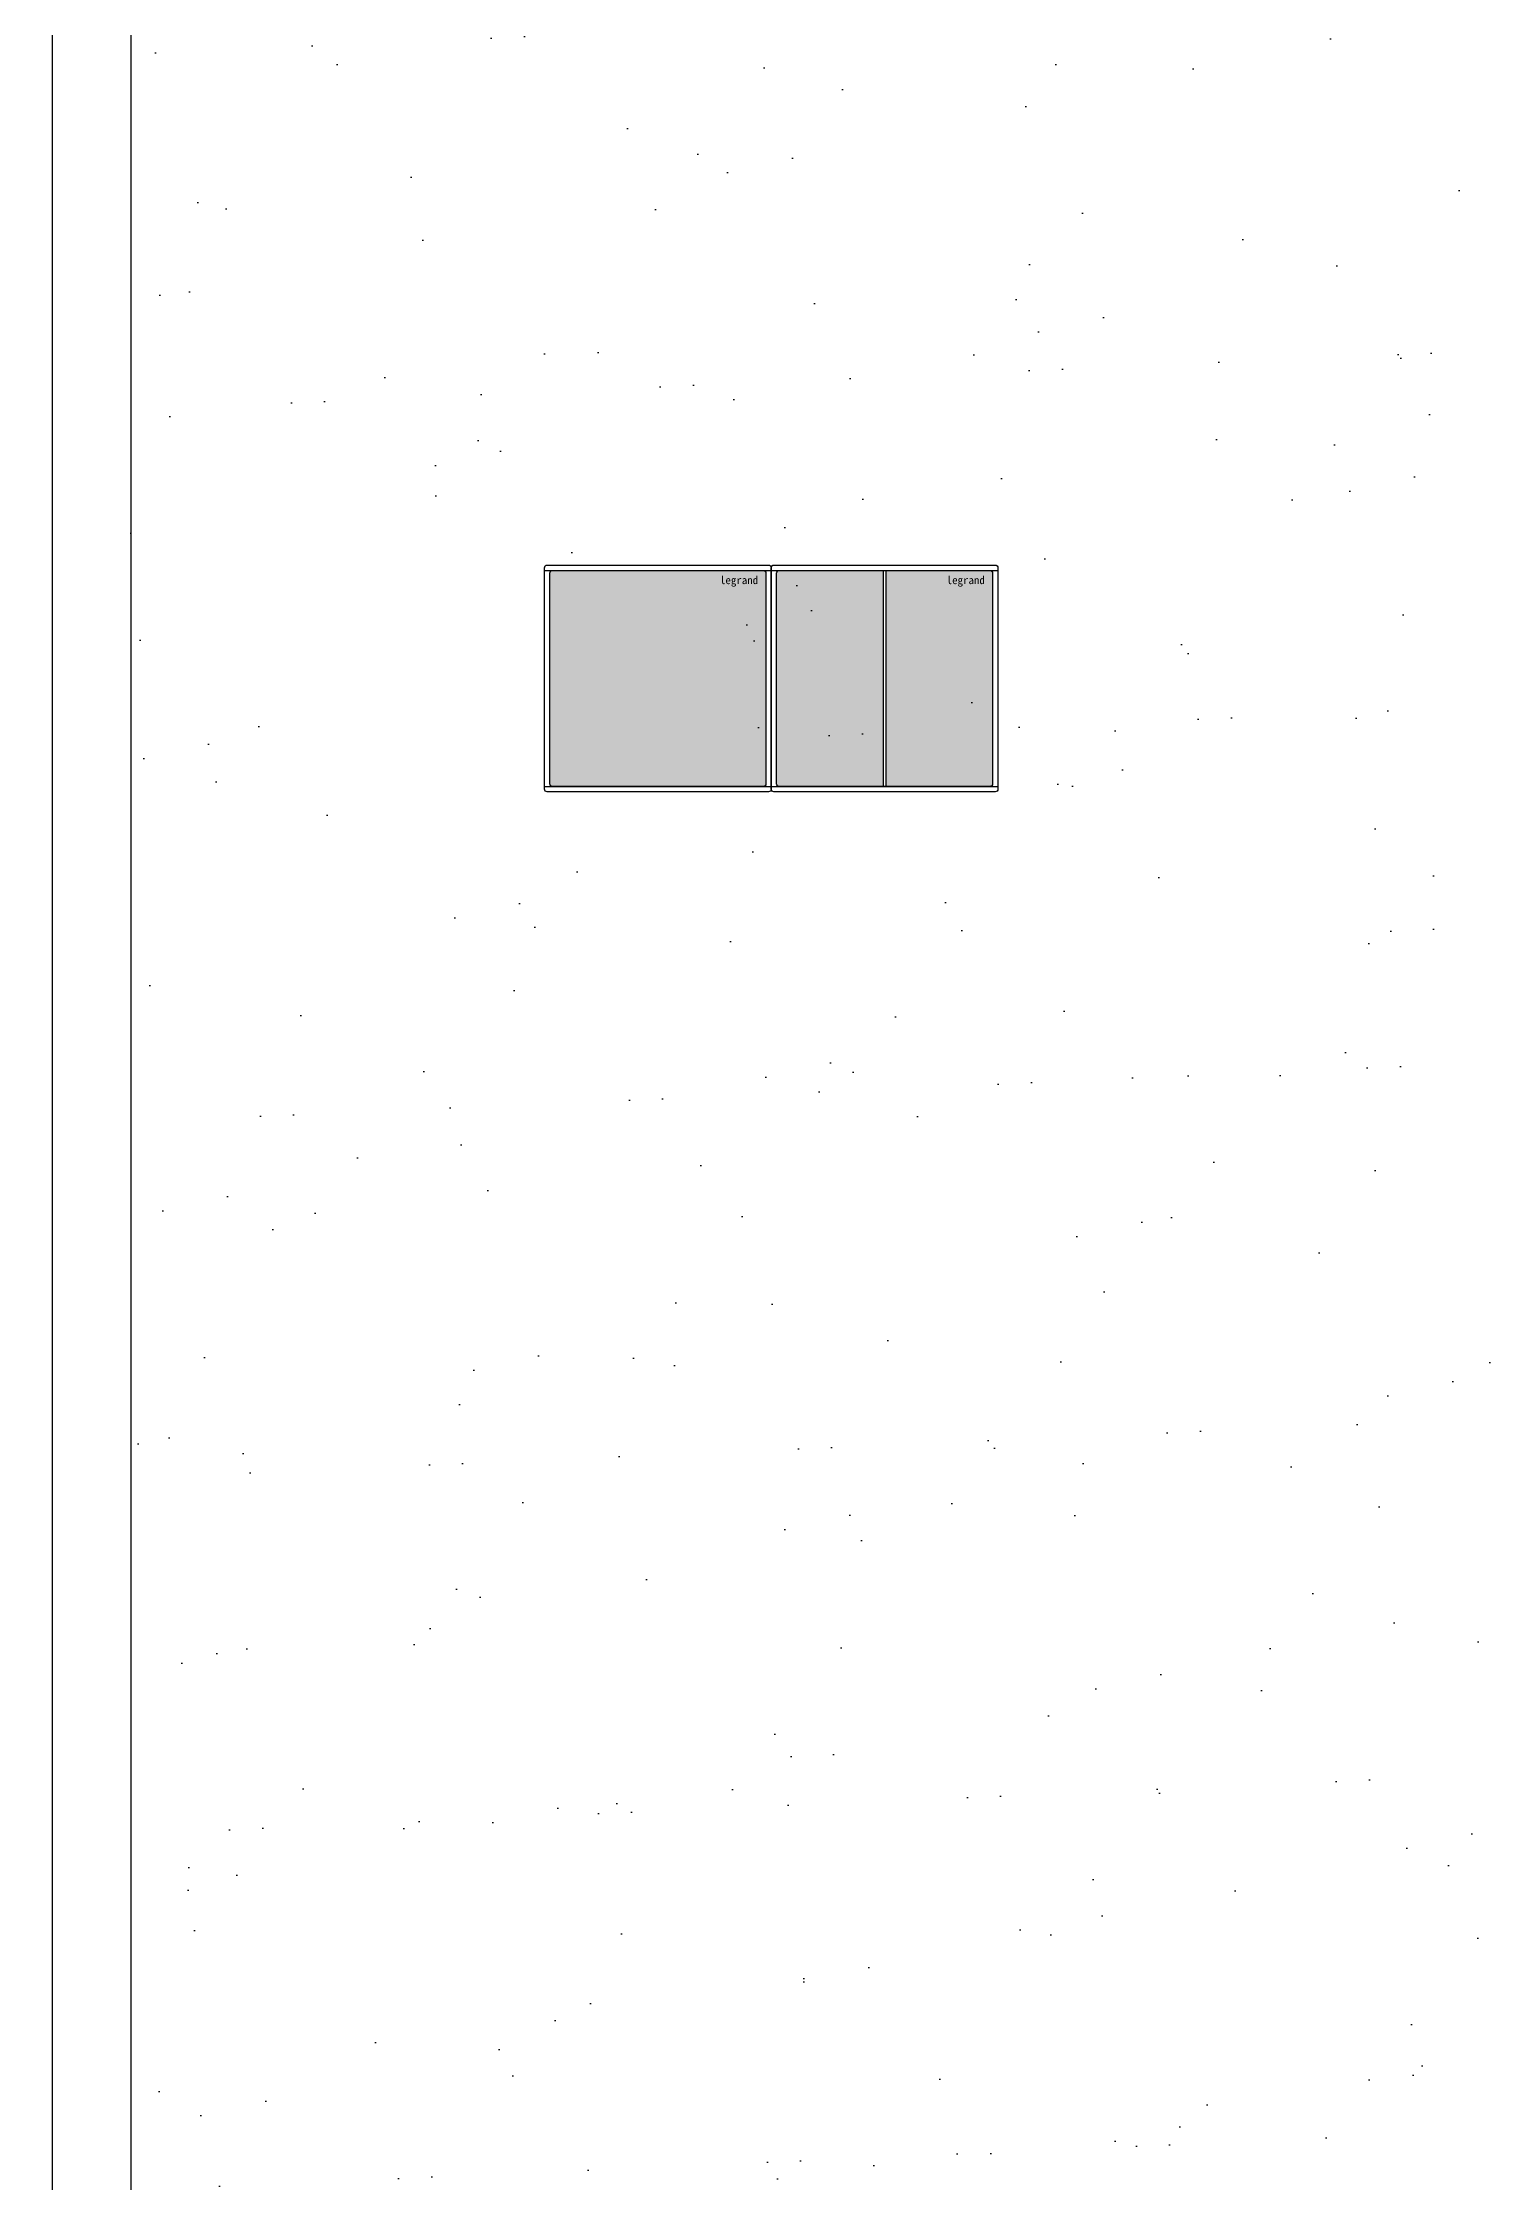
# Model space of a CAD drawing. Header units: millimetres. Extents: x -94739 to 67223, y -48947 to 34737.
# Drawn here: x -53008 to -52457, y -46290 to -45471 of the extents above; entities that cross this region are included whole.
import ezdxf
from ezdxf.xclip import XClip

# ---------------------------------------------------------------- set-up
doc = ezdxf.new("R2010")
doc.units = ezdxf.units.MM
doc.header["$XCLIPFRAME"] = 0
for name, color, linetype in [('EL-通用', 200, 'Continuous'), ('WINDOW', 4, 'Continuous'), ('玻璃', 30, 'Continuous')]:
    doc.layers.add(name, color=color, linetype=linetype)
doc.styles.add('黑体', font='simhei.ttf')

# ---------------------------------------------------------------- blocks, each defined once
blk = doc.blocks.new('海龙_08210000')
at = {"layer": 'WINDOW', "color": 136}
blk.add_lwpolyline([(850, -1450), (-700, -1450), (-700, 1450), (850, 1450)], close=True, dxfattribs=at)
at = {"layer": '玻璃', "color": 136}
blk.add_lwpolyline([(-650, -1400), (-650, 925), (800, 925), (800, -1400), (-650, -1400)], dxfattribs=at)
blk = doc.blocks.new('*U523')
at = {"color": 3}
blk.add_lwpolyline([(0, 3080), (0, 30), (-10, 30), (-10, 0)], dxfattribs=at)
blk = doc.blocks.new('*U28')
at = {"ltscale": 15}
h = blk.add_hatch(color=250, dxfattribs=at)
h.dxf.hatch_style = 1
h.paths.add_polyline_path([(481375.52, 386634.94, 0.414214), (481374.52, 386635.94), (481335.52, 386635.94), (481335.52, 386554.94), (481374.52, 386554.94, 0.414214), (481375.52, 386555.94)])
h.paths.add_polyline_path([(481334.52, 386635.94), (481295.52, 386635.94, 0.414214), (481294.52, 386634.94), (481294.52, 386555.94, 0.414214), (481295.52, 386554.94), (481334.52, 386554.94)])
at = {"color": 8, "ltscale": 0.3}
for p, q in [((481292.52, 386635.94), (481377.52, 386635.94)), ((481334.52, 386635.94), (481334.52, 386554.94)), ((481335.52, 386635.94), (481335.52, 386554.94)), ((481292.52, 386554.94), (481377.52, 386554.94))]:
    blk.add_line(p, q, dxfattribs=at)
at = {"color": 4, "ltscale": 0.3}
blk.add_lwpolyline([(481376.52, 386552.94), (481293.52, 386552.94, -0.414214), (481292.52, 386553.94), (481292.52, 386636.94, -0.414214), (481293.52, 386637.94), (481376.52, 386637.94, -0.414214), (481377.52, 386636.94), (481377.52, 386553.94, -0.414214)], format="xyb", close=True, dxfattribs=at)
at = {"color": 8, "ltscale": 0.3}
blk.add_lwpolyline([(481374.52, 386554.94), (481295.52, 386554.94, -0.414214), (481294.52, 386555.94), (481294.52, 386634.94, -0.414214), (481295.52, 386635.94), (481374.52, 386635.94, -0.414214), (481375.52, 386634.94), (481375.52, 386555.94, -0.414214)], format="xyb", close=True, dxfattribs=at)
at = {"color": 8, "ltscale": 15, "insert": (481358.31, 386633.81), "char_height": 3, "attachment_point": 1, "line_spacing_factor": 0.36, "style": '黑体'}
blk.add_mtext_dynamic_manual_height_columns('legrand', width=8.5038, gutter_width=1, heights=[0], dxfattribs=at)
blk = doc.blocks.new('*U21')
at = {"ltscale": 15}
h = blk.add_hatch(color=250, dxfattribs=at)
h.dxf.hatch_style = 1
h.paths.add_polyline_path([(481295.52, 386635.94, 0.414214), (481294.52, 386634.94), (481294.52, 386555.94, 0.414214), (481295.52, 386554.94), (481374.52, 386554.94, 0.414214), (481375.52, 386555.94), (481375.52, 386634.94, 0.414214), (481374.52, 386635.94)])
at = {"color": 8, "ltscale": 0.3}
for p, q in [((481292.52, 386635.94), (481377.52, 386635.94)), ((481292.52, 386554.94), (481377.52, 386554.94))]:
    blk.add_line(p, q, dxfattribs=at)
at = {"color": 4, "ltscale": 0.3}
blk.add_lwpolyline([(481376.52, 386552.94), (481293.52, 386552.94, -0.414214), (481292.52, 386553.94), (481292.52, 386636.94, -0.414214), (481293.52, 386637.94), (481376.52, 386637.94, -0.414214), (481377.52, 386636.94), (481377.52, 386553.94, -0.414214)], format="xyb", close=True, dxfattribs=at)
at = {"color": 8, "ltscale": 0.3}
blk.add_lwpolyline([(481374.52, 386554.94), (481295.52, 386554.94, -0.414214), (481294.52, 386555.94), (481294.52, 386634.94, -0.414214), (481295.52, 386635.94), (481374.52, 386635.94, -0.414214), (481375.52, 386634.94), (481375.52, 386555.94, -0.414214)], format="xyb", close=True, dxfattribs=at)
at = {"color": 8, "ltscale": 15, "insert": (481358.31, 386633.81), "char_height": 3, "attachment_point": 1, "line_spacing_factor": 0.36, "style": '黑体'}
blk.add_mtext_dynamic_manual_height_columns('legrand', width=8.5038, gutter_width=1, heights=[0], dxfattribs=at)

msp = doc.modelspace()

# ---------------------------------------------------------------- hatches: boundary and pattern name
h = msp.add_hatch()
h.set_pattern_fill('AR-SAND', color=250, scale=2, angle=45)
h.set_pattern_definition([(82.5, (-1938.33, -178287.796), (-71.47627, 66.9507), [0, -77.216, 0, -86.36, 0, -82.55]), (52.5, (-1938.33, -178287.8), (-37.80219, 164.94657), [0, -41.656, 0, -69.596, 0, -26.67]), (12.5, (-1982.51, -178331.98), (111.659965, 112.06646), [0, -25.4, 0, -91.44, 0, -119.38]), (2.5, (-1982.51, -178331.98), (76.45622, 139.51016), [0, -12.7, 0, -59.944, 0, -68.58])])
edge = h.paths.add_edge_path(flags=16)
edge.add_arc((-52750.57, -45672.19), 1.02, 0, 90, ccw=False)
edge.add_line((-52749.55, -45672.19), (-52749.55, -45756.85))
edge.add_arc((-52750.57, -45756.85), 1.02, -90, 0, ccw=False)
edge.add_line((-52750.57, -45757.87), (-52835.23, -45757.87))
edge.add_arc((-52835.23, -45756.85), 1.02, 180, 270, ccw=False)
edge.add_arc((-52837.27, -45756.85), 1.02, -90, 0, ccw=False)
edge.add_line((-52837.27, -45757.87), (-52921.93, -45757.87))
edge.add_arc((-52921.93, -45756.85), 1.02, 180, 270, ccw=False)
edge.add_line((-52922.95, -45756.85), (-52922.95, -45672.19))
edge.add_arc((-52921.93, -45672.19), 1.02, 90, 180, ccw=False)
edge.add_line((-52921.93, -45671.17), (-52837.27, -45671.17))
edge.add_arc((-52837.27, -45672.19), 1.02, 0, 90, ccw=False)
edge.add_arc((-52835.23, -45672.19), 1.02, 90, 180, ccw=False)
edge.add_line((-52835.23, -45671.17), (-52750.57, -45671.17))
h.paths.add_polyline_path([(-51839.15, -46922.87), (-51149.16, -46922.87), (-51149.16, -44027.87), (-51419.29, -44027.87), (-52974.16, -44027.87), (-52974.16, -47067.87), (-51823.55, -47067.87), (-51823.55, -46952.87), (-51839.15, -46952.87)])

# ---------------------------------------------------------------- block references
msp.add_blockref('*U523', (-52974.16, -47107.87))
ref = msp.add_blockref('海龙_08210000', (-53654.16, -45657.87), dxfattribs=dict(xscale=-1))
XClip(ref).set_block_clipping_path([(-679.9996508614, -1449.3146685251), (830.0000009852, 1450)])
at = {"layer": 'EL-通用', "linetype": 'ByBlock', "xscale": 1.019999999999072, "yscale": 1.019999999999072, "zscale": 1.019999999999072}
for name, p in [('*U21', (-543734.29, -440041.86)), ('*U28', (-543647.59, -440041.86))]:
    msp.add_blockref(name, p, dxfattribs=at)

doc.saveas('drawing.dxf')
